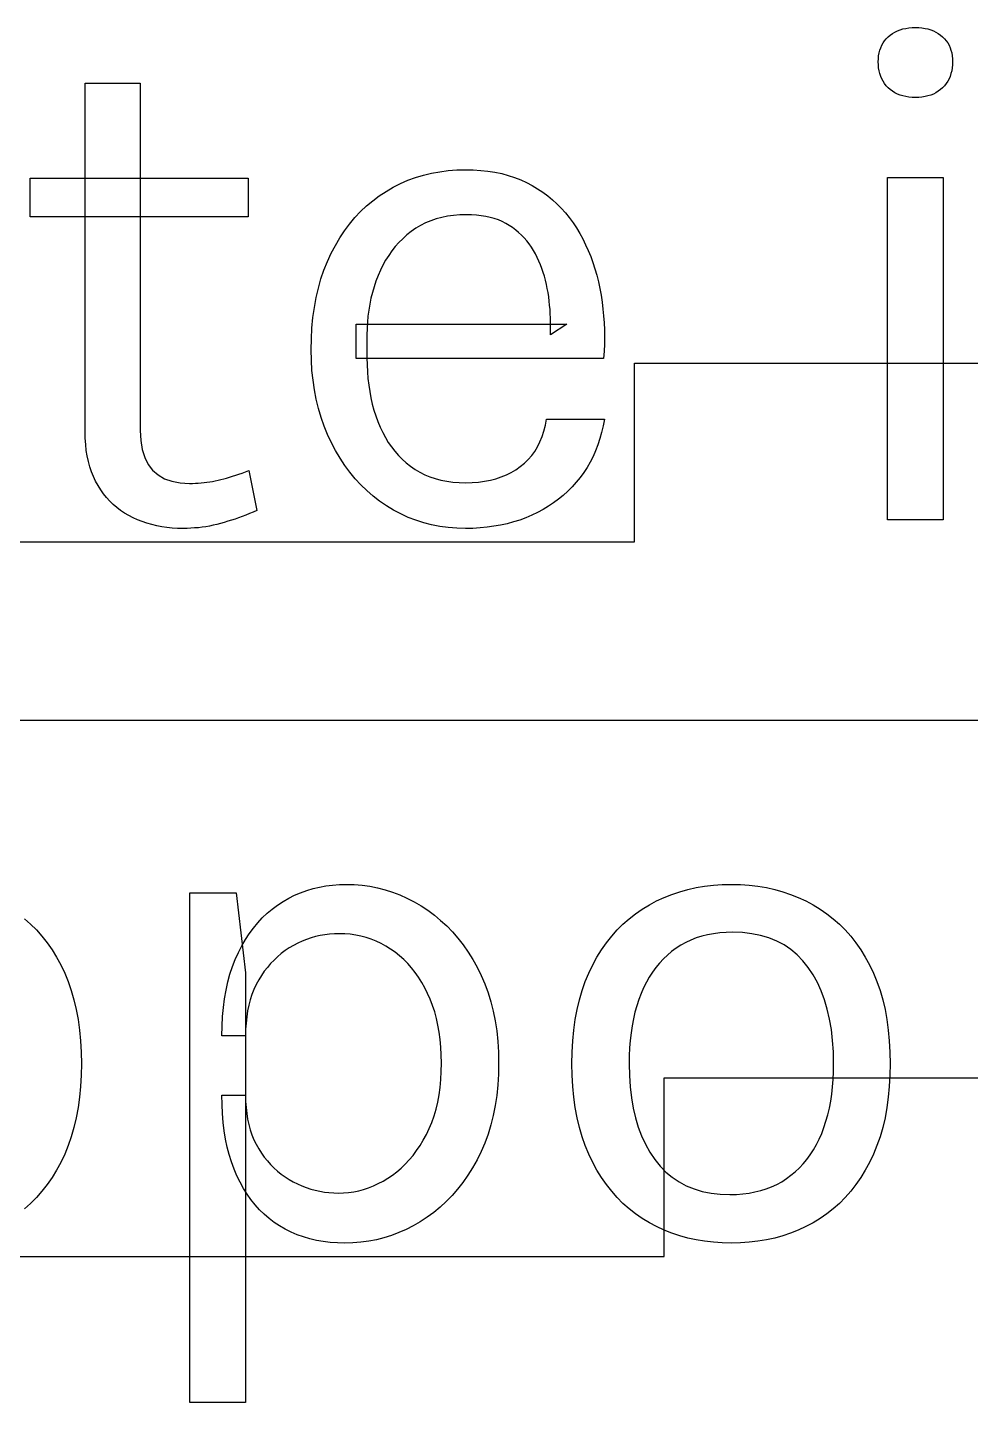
# Model space of a CAD drawing. Header units: millimetres. Extents: x 0 to 253, y 0 to 243.
# Drawn here: x 30.82 to 46.64, y 98.55 to 121.63 of the extents above; entities that cross this region are included whole.
import ezdxf

# ---------------------------------------------------------------- set-up
doc = ezdxf.new("R2010")
doc.units = ezdxf.units.MM
doc.layers.get('0').update_dxf_attribs({"linetype": 'CONTINUOUS'})

msp = doc.modelspace()

# ---------------------------------------------------------------- linework, layer by layer
for p, q in [((45.2, 121.411), (45.228, 121.446)), ((45.228, 121.446), (45.26, 121.478)), ((45.26, 121.478), (45.295, 121.508)), ((45.295, 121.508), (45.332, 121.534)), ((45.332, 121.534), (45.372, 121.558)), ((45.372, 121.558), (45.414, 121.578)), ((45.414, 121.578), (45.458, 121.595)), ((45.458, 121.595), (45.505, 121.609)), ((45.505, 121.609), (45.554, 121.62)), ((45.554, 121.62), (45.606, 121.628)), ((45.606, 121.628), (45.66, 121.632)), ((45.66, 121.632), (45.716, 121.634)), ((45.716, 121.634), (45.716, 121.634)), ((45.716, 121.634), (45.772, 121.632)), ((45.772, 121.632), (45.826, 121.628)), ((45.826, 121.628), (45.878, 121.62)), ((45.878, 121.62), (45.927, 121.609)), ((45.927, 121.609), (45.974, 121.595)), ((45.974, 121.595), (46.018, 121.578)), ((46.018, 121.578), (46.06, 121.558)), ((46.06, 121.558), (46.1, 121.534)), ((46.1, 121.534), (46.137, 121.508)), ((46.137, 121.508), (46.172, 121.478)), ((46.172, 121.478), (46.204, 121.446)), ((46.204, 121.446), (46.232, 121.411)), ((45.107, 121.207), (45.119, 121.252)), ((45.119, 121.252), (45.134, 121.295)), ((45.134, 121.295), (45.152, 121.336)), ((45.152, 121.336), (45.174, 121.375)), ((45.174, 121.375), (45.2, 121.411)), ((46.232, 121.411), (46.258, 121.375)), ((46.258, 121.375), (46.28, 121.336)), ((46.28, 121.336), (46.298, 121.295)), ((46.298, 121.295), (46.313, 121.252)), ((46.313, 121.252), (46.325, 121.207)), ((45.092, 121.058), (45.094, 121.11)), ((45.094, 121.005), (45.092, 121.058)), ((45.092, 121.058), (45.092, 121.058)), ((45.094, 121.11), (45.099, 121.159)), ((45.099, 120.954), (45.094, 121.005)), ((45.099, 121.159), (45.107, 121.207)), ((46.325, 121.207), (46.333, 121.159)), ((46.333, 121.159), (46.338, 121.11)), ((46.338, 121.005), (46.333, 120.954)), ((46.338, 121.11), (46.34, 121.058)), ((46.34, 121.058), (46.338, 121.005)), ((46.34, 121.058), (46.34, 121.058)), ((45.107, 120.905), (45.099, 120.954)), ((45.119, 120.859), (45.107, 120.905)), ((45.134, 120.814), (45.119, 120.859)), ((45.152, 120.772), (45.134, 120.814)), ((45.174, 120.731), (45.152, 120.772)), ((46.28, 120.772), (46.258, 120.731)), ((46.298, 120.814), (46.28, 120.772)), ((46.313, 120.859), (46.298, 120.814)), ((46.325, 120.905), (46.313, 120.859)), ((46.333, 120.954), (46.325, 120.905)), ((31.784, 114.842), (31.784, 120.698)), ((31.784, 120.698), (32.708, 120.698)), ((32.708, 120.698), (32.708, 114.866)), ((45.2, 120.693), (45.174, 120.731)), ((45.228, 120.657), (45.2, 120.693)), ((45.26, 120.623), (45.228, 120.657)), ((45.295, 120.592), (45.26, 120.623)), ((45.332, 120.564), (45.295, 120.592)), ((45.372, 120.539), (45.332, 120.564)), ((45.414, 120.517), (45.372, 120.539)), ((46.06, 120.539), (46.018, 120.517)), ((46.1, 120.564), (46.06, 120.539)), ((46.137, 120.592), (46.1, 120.564)), ((46.172, 120.623), (46.137, 120.592)), ((46.204, 120.657), (46.172, 120.623)), ((46.232, 120.693), (46.204, 120.657)), ((46.258, 120.731), (46.232, 120.693)), ((45.458, 120.499), (45.414, 120.517)), ((45.505, 120.484), (45.458, 120.499)), ((45.554, 120.473), (45.505, 120.484)), ((45.606, 120.465), (45.554, 120.473)), ((45.66, 120.46), (45.606, 120.465)), ((45.716, 120.458), (45.66, 120.46)), ((45.772, 120.46), (45.716, 120.458)), ((45.716, 120.458), (45.716, 120.458)), ((45.716, 120.458), (45.716, 120.458)), ((45.826, 120.465), (45.772, 120.46)), ((45.878, 120.473), (45.826, 120.465)), ((45.927, 120.484), (45.878, 120.473)), ((45.974, 120.499), (45.927, 120.484)), ((46.018, 120.517), (45.974, 120.499)), ((37.327, 119.115), (37.459, 119.155)), ((37.459, 119.155), (37.594, 119.188)), ((37.594, 119.188), (37.733, 119.213)), ((37.733, 119.213), (37.875, 119.231)), ((37.875, 119.231), (38.02, 119.242)), ((38.02, 119.242), (38.168, 119.246)), ((38.168, 119.246), (38.168, 119.246)), ((38.168, 119.246), (38.297, 119.243)), ((38.297, 119.243), (38.422, 119.235)), ((38.422, 119.235), (38.543, 119.222)), ((38.543, 119.222), (38.66, 119.204)), ((38.66, 119.204), (38.774, 119.18)), ((38.774, 119.18), (38.884, 119.151)), ((38.884, 119.151), (38.99, 119.117)), ((30.86, 118.454), (30.86, 119.102)), ((30.86, 119.102), (34.52, 119.102)), ((34.52, 119.102), (34.52, 118.454)), ((36.833, 118.883), (36.952, 118.952)), ((36.952, 118.952), (37.074, 119.014)), ((37.074, 119.014), (37.199, 119.068)), ((37.199, 119.068), (37.327, 119.115)), ((38.99, 119.117), (39.092, 119.077)), ((39.092, 119.077), (39.19, 119.032)), ((39.19, 119.032), (39.284, 118.982)), ((39.284, 118.982), (39.375, 118.927)), ((39.375, 118.927), (39.462, 118.869)), ((45.248, 113.366), (45.248, 119.114)), ((45.248, 119.114), (46.184, 119.114)), ((46.184, 119.114), (46.184, 113.366)), ((36.504, 118.637), (36.609, 118.725)), ((36.609, 118.725), (36.718, 118.807)), ((36.718, 118.807), (36.833, 118.883)), ((39.462, 118.869), (39.545, 118.807)), ((39.545, 118.807), (39.625, 118.741)), ((39.625, 118.741), (39.701, 118.671)), ((34.52, 118.454), (30.86, 118.454)), ((34.52, 118.454), (34.52, 118.454)), ((36.31, 118.441), (36.405, 118.542)), ((36.405, 118.542), (36.504, 118.637)), ((37.767, 118.445), (37.673, 118.419)), ((37.865, 118.465), (37.767, 118.445)), ((37.966, 118.479), (37.865, 118.465)), ((38.071, 118.487), (37.966, 118.479)), ((38.18, 118.49), (38.071, 118.487)), ((38.266, 118.488), (38.18, 118.49)), ((38.18, 118.49), (38.18, 118.49)), ((38.349, 118.483), (38.266, 118.488)), ((38.429, 118.474), (38.349, 118.483)), ((38.505, 118.461), (38.429, 118.474)), ((38.579, 118.445), (38.505, 118.461)), ((38.649, 118.425), (38.579, 118.445)), ((39.701, 118.671), (39.774, 118.598)), ((39.774, 118.598), (39.843, 118.521)), ((39.843, 118.521), (39.908, 118.441)), ((36.056, 118.101), (36.136, 118.22)), ((36.136, 118.22), (36.221, 118.334)), ((36.221, 118.334), (36.31, 118.441)), ((37.332, 118.262), (37.256, 118.208)), ((37.412, 118.31), (37.332, 118.262)), ((37.495, 118.352), (37.412, 118.31)), ((37.582, 118.388), (37.495, 118.352)), ((37.673, 118.419), (37.582, 118.388)), ((38.717, 118.402), (38.649, 118.425)), ((38.781, 118.375), (38.717, 118.402)), ((38.842, 118.344), (38.781, 118.375)), ((38.9, 118.31), (38.842, 118.344)), ((38.955, 118.273), (38.9, 118.31)), ((39.008, 118.233), (38.955, 118.273)), ((39.058, 118.191), (39.008, 118.233)), ((39.908, 118.441), (39.97, 118.356)), ((39.97, 118.356), (40.028, 118.268)), ((40.028, 118.268), (40.083, 118.177)), ((35.982, 117.974), (36.056, 118.101)), ((37.05, 118.023), (36.988, 117.954)), ((37.115, 118.088), (37.05, 118.023)), ((37.183, 118.15), (37.115, 118.088)), ((37.256, 118.208), (37.183, 118.15)), ((39.105, 118.147), (39.058, 118.191)), ((39.151, 118.101), (39.105, 118.147)), ((39.193, 118.052), (39.151, 118.101)), ((39.233, 118.001), (39.193, 118.052)), ((39.271, 117.947), (39.233, 118.001)), ((40.083, 118.177), (40.134, 118.083)), ((40.134, 118.083), (40.182, 117.987)), ((40.182, 117.987), (40.226, 117.889)), ((35.848, 117.704), (35.912, 117.842)), ((35.912, 117.842), (35.982, 117.974)), ((36.877, 117.806), (36.826, 117.726)), ((36.931, 117.882), (36.877, 117.806)), ((36.988, 117.954), (36.931, 117.882)), ((39.306, 117.891), (39.271, 117.947)), ((39.338, 117.833), (39.306, 117.891)), ((39.368, 117.773), (39.338, 117.833)), ((39.396, 117.712), (39.368, 117.773)), ((40.226, 117.889), (40.267, 117.789)), ((40.267, 117.789), (40.305, 117.686)), ((35.741, 117.411), (35.791, 117.56)), ((35.791, 117.56), (35.848, 117.704)), ((36.737, 117.557), (36.698, 117.467)), ((36.78, 117.644), (36.737, 117.557)), ((36.826, 117.726), (36.78, 117.644)), ((39.423, 117.65), (39.396, 117.712)), ((39.447, 117.586), (39.423, 117.65)), ((39.469, 117.522), (39.447, 117.586)), ((39.49, 117.456), (39.469, 117.522)), ((40.305, 117.686), (40.339, 117.581)), ((40.339, 117.581), (40.37, 117.473)), ((35.697, 117.257), (35.741, 117.411)), ((36.663, 117.374), (36.631, 117.28)), ((36.698, 117.467), (36.663, 117.374)), ((39.508, 117.389), (39.49, 117.456)), ((39.524, 117.321), (39.508, 117.389)), ((39.539, 117.252), (39.524, 117.321)), ((40.37, 117.473), (40.397, 117.363)), ((40.397, 117.363), (40.421, 117.251)), ((35.63, 116.933), (35.66, 117.098)), ((35.66, 117.098), (35.697, 117.257)), ((36.579, 117.088), (36.559, 116.989)), ((36.603, 117.185), (36.579, 117.088)), ((36.631, 117.28), (36.603, 117.185)), ((39.551, 117.182), (39.539, 117.252)), ((39.562, 117.111), (39.551, 117.182)), ((39.571, 117.04), (39.562, 117.111)), ((40.421, 117.251), (40.442, 117.137)), ((40.442, 117.137), (40.459, 117.023)), ((35.606, 116.763), (35.63, 116.933)), ((36.542, 116.889), (36.529, 116.788)), ((36.559, 116.989), (36.542, 116.889)), ((39.578, 116.97), (39.571, 117.04)), ((39.585, 116.899), (39.578, 116.97)), ((39.589, 116.828), (39.585, 116.899)), ((39.592, 116.757), (39.589, 116.828)), ((40.459, 117.023), (40.473, 116.907)), ((40.473, 116.907), (40.484, 116.791)), ((35.589, 116.588), (35.606, 116.763)), ((36.332, 116.078), (36.332, 116.654)), ((36.332, 116.654), (39.866, 116.654)), ((36.519, 116.685), (36.514, 116.58)), ((36.529, 116.788), (36.519, 116.685)), ((39.866, 116.654), (39.59, 116.474)), ((39.594, 116.686), (39.592, 116.757)), ((39.593, 116.545), (39.594, 116.616)), ((39.594, 116.616), (39.594, 116.686)), ((40.484, 116.791), (40.492, 116.674)), ((40.492, 116.674), (40.497, 116.557)), ((35.576, 116.222), (35.579, 116.408)), ((35.579, 116.408), (35.589, 116.588)), ((36.514, 116.58), (36.512, 116.474)), ((36.512, 116.474), (36.512, 116.474)), ((36.512, 116.474), (36.512, 116.09)), ((39.59, 116.474), (39.593, 116.545)), ((40.497, 116.557), (40.498, 116.438)), ((40.498, 116.438), (40.497, 116.319)), ((35.579, 116.048), (35.576, 116.222)), ((35.576, 116.222), (35.576, 116.222)), ((40.492, 116.199), (40.484, 116.078)), ((40.497, 116.319), (40.492, 116.199)), ((35.59, 115.877), (35.579, 116.048)), ((40.484, 116.078), (36.332, 116.078)), ((36.512, 116.09), (36.514, 115.971)), ((36.514, 115.971), (36.519, 115.855)), ((40.484, 116.078), (40.484, 116.078)), ((41, 113), (41, 116)), ((41, 116), (53, 116)), ((35.607, 115.711), (35.59, 115.877)), ((35.63, 115.549), (35.607, 115.711)), ((36.519, 115.855), (36.528, 115.741)), ((36.528, 115.741), (36.541, 115.63)), ((35.661, 115.391), (35.63, 115.549)), ((36.541, 115.63), (36.558, 115.522)), ((36.558, 115.522), (36.578, 115.415)), ((35.698, 115.237), (35.661, 115.391)), ((35.742, 115.087), (35.698, 115.237)), ((36.578, 115.415), (36.602, 115.312)), ((36.602, 115.312), (36.629, 115.211)), ((36.629, 115.211), (36.66, 115.112)), ((35.793, 114.941), (35.742, 115.087)), ((36.66, 115.112), (36.695, 115.016)), ((36.695, 115.016), (36.733, 114.923)), ((39.506, 114.955), (39.524, 115.058)), ((39.524, 115.058), (39.524, 115.058)), ((39.524, 115.058), (40.496, 115.058)), ((40.496, 115.058), (40.476, 114.946)), ((31.786, 114.736), (31.784, 114.842)), ((31.784, 114.842), (31.784, 114.842)), ((32.708, 114.866), (32.716, 114.697)), ((35.851, 114.8), (35.793, 114.941)), ((35.915, 114.662), (35.851, 114.8)), ((36.733, 114.923), (36.776, 114.834)), ((36.776, 114.834), (36.821, 114.749)), ((36.821, 114.749), (36.871, 114.668)), ((39.416, 114.677), (39.452, 114.764)), ((39.452, 114.764), (39.482, 114.857)), ((39.482, 114.857), (39.506, 114.955)), ((40.451, 114.836), (40.421, 114.73)), ((40.476, 114.946), (40.451, 114.836)), ((31.793, 114.633), (31.786, 114.736)), ((31.803, 114.534), (31.793, 114.633)), ((31.819, 114.439), (31.803, 114.534)), ((32.716, 114.697), (32.741, 114.546)), ((32.741, 114.546), (32.783, 114.413)), ((35.985, 114.529), (35.915, 114.662)), ((36.06, 114.403), (35.985, 114.529)), ((36.871, 114.668), (36.924, 114.591)), ((36.924, 114.591), (36.98, 114.518)), ((36.98, 114.518), (37.041, 114.449)), ((39.277, 114.445), (39.329, 114.517)), ((39.329, 114.517), (39.376, 114.594)), ((39.376, 114.594), (39.416, 114.677)), ((40.349, 114.528), (40.306, 114.431)), ((40.388, 114.627), (40.349, 114.528)), ((40.421, 114.73), (40.388, 114.627)), ((31.838, 114.347), (31.819, 114.439)), ((31.862, 114.259), (31.838, 114.347)), ((32.783, 114.413), (32.84, 114.298)), ((32.84, 114.298), (32.915, 114.2)), ((36.141, 114.282), (36.06, 114.403)), ((37.041, 114.449), (37.105, 114.384)), ((37.105, 114.384), (37.173, 114.323)), ((37.173, 114.323), (37.244, 114.266)), ((39.086, 114.26), (39.155, 114.317)), ((39.155, 114.317), (39.219, 114.378)), ((39.219, 114.378), (39.277, 114.445)), ((40.258, 114.338), (40.206, 114.248)), ((40.306, 114.431), (40.258, 114.338)), ((31.89, 114.174), (31.862, 114.259)), ((31.922, 114.093), (31.89, 114.174)), ((31.959, 114.016), (31.922, 114.093)), ((32.915, 114.2), (33.006, 114.12)), ((33.006, 114.12), (33.114, 114.058)), ((33.114, 114.058), (33.238, 114.014)), ((34.06, 114.043), (34.108, 114.056)), ((34.108, 114.056), (34.157, 114.069)), ((34.157, 114.069), (34.207, 114.084)), ((34.207, 114.084), (34.258, 114.1)), ((34.258, 114.1), (34.311, 114.116)), ((34.311, 114.116), (34.364, 114.134)), ((34.364, 114.134), (34.419, 114.153)), ((34.419, 114.153), (34.475, 114.173)), ((34.475, 114.173), (34.532, 114.194)), ((34.532, 114.194), (34.532, 114.194)), ((34.532, 114.194), (34.664, 113.522)), ((36.226, 114.167), (36.141, 114.282)), ((36.316, 114.058), (36.226, 114.167)), ((36.41, 113.955), (36.316, 114.058)), ((37.244, 114.266), (37.319, 114.214)), ((37.319, 114.214), (37.398, 114.167)), ((37.398, 114.167), (37.481, 114.125)), ((37.481, 114.125), (37.568, 114.089)), ((37.568, 114.089), (37.658, 114.059)), ((37.658, 114.059), (37.752, 114.034)), ((38.583, 114.033), (38.677, 114.058)), ((38.677, 114.058), (38.766, 114.087)), ((38.766, 114.087), (38.852, 114.122)), ((38.852, 114.122), (38.934, 114.163)), ((38.934, 114.163), (39.012, 114.209)), ((39.012, 114.209), (39.086, 114.26)), ((40.088, 114.077), (40.023, 113.997)), ((40.149, 114.161), (40.088, 114.077)), ((40.206, 114.248), (40.149, 114.161)), ((32, 113.942), (31.959, 114.016)), ((32.045, 113.872), (32, 113.942)), ((32.093, 113.805), (32.045, 113.872)), ((33.238, 114.014), (33.379, 113.987)), ((33.379, 113.987), (33.536, 113.978)), ((33.536, 113.978), (33.585, 113.979)), ((33.536, 113.978), (33.536, 113.978)), ((33.585, 113.979), (33.634, 113.98)), ((33.634, 113.98), (33.682, 113.983)), ((33.682, 113.983), (33.73, 113.987)), ((33.73, 113.987), (33.778, 113.992)), ((33.778, 113.992), (33.826, 113.997)), ((33.826, 113.997), (33.873, 114.004)), ((33.873, 114.004), (33.92, 114.013)), ((33.92, 114.013), (33.967, 114.022)), ((33.967, 114.022), (34.013, 114.032)), ((34.013, 114.032), (34.06, 114.043)), ((36.51, 113.858), (36.41, 113.955)), ((36.615, 113.767), (36.51, 113.858)), ((37.752, 114.034), (37.85, 114.015)), ((37.85, 114.015), (37.952, 114.001)), ((37.952, 114.001), (38.058, 113.993)), ((38.058, 113.993), (38.168, 113.99)), ((38.168, 113.99), (38.278, 113.993)), ((38.168, 113.99), (38.168, 113.99)), ((38.278, 113.993), (38.383, 114.001)), ((38.383, 114.001), (38.485, 114.014)), ((38.485, 114.014), (38.583, 114.033)), ((39.882, 113.847), (39.806, 113.778)), ((39.954, 113.92), (39.882, 113.847)), ((40.023, 113.997), (39.954, 113.92)), ((32.144, 113.742), (32.093, 113.805)), ((32.198, 113.683), (32.144, 113.742)), ((32.255, 113.627), (32.198, 113.683)), ((32.315, 113.575), (32.255, 113.627)), ((36.724, 113.682), (36.615, 113.767)), ((36.839, 113.603), (36.724, 113.682)), ((36.958, 113.531), (36.839, 113.603)), ((39.558, 113.594), (39.468, 113.54)), ((39.644, 113.652), (39.558, 113.594)), ((39.727, 113.713), (39.644, 113.652)), ((39.806, 113.778), (39.727, 113.713)), ((32.379, 113.526), (32.315, 113.575)), ((32.445, 113.481), (32.379, 113.526)), ((32.515, 113.44), (32.445, 113.481)), ((32.588, 113.402), (32.515, 113.44)), ((32.663, 113.368), (32.588, 113.402)), ((32.741, 113.337), (32.663, 113.368)), ((34.298, 113.381), (34.237, 113.361)), ((34.359, 113.402), (34.298, 113.381)), ((34.42, 113.424), (34.359, 113.402)), ((34.481, 113.447), (34.42, 113.424)), ((34.542, 113.471), (34.481, 113.447)), ((34.603, 113.496), (34.542, 113.471)), ((34.664, 113.522), (34.603, 113.496)), ((37.079, 113.466), (36.958, 113.531)), ((37.204, 113.409), (37.079, 113.466)), ((37.332, 113.359), (37.204, 113.409)), ((39.076, 113.364), (38.971, 113.331)), ((39.178, 113.402), (39.076, 113.364)), ((39.278, 113.444), (39.178, 113.402)), ((39.375, 113.49), (39.278, 113.444)), ((39.468, 113.54), (39.375, 113.49)), ((46.184, 113.366), (45.248, 113.366)), ((46.184, 113.366), (46.184, 113.366)), ((32.82, 113.31), (32.741, 113.337)), ((32.901, 113.287), (32.82, 113.31)), ((32.984, 113.267), (32.901, 113.287)), ((33.069, 113.251), (32.984, 113.267)), ((33.156, 113.238), (33.069, 113.251)), ((33.245, 113.229), (33.156, 113.238)), ((33.335, 113.224), (33.245, 113.229)), ((33.428, 113.222), (33.335, 113.224)), ((33.493, 113.223), (33.428, 113.222)), ((33.428, 113.222), (33.428, 113.222)), ((33.428, 113.222), (33.428, 113.222)), ((33.557, 113.225), (33.493, 113.223)), ((33.621, 113.23), (33.557, 113.225)), ((33.684, 113.235), (33.621, 113.23)), ((33.747, 113.243), (33.684, 113.235)), ((33.809, 113.252), (33.747, 113.243)), ((33.871, 113.263), (33.809, 113.252)), ((33.933, 113.276), (33.871, 113.263)), ((33.994, 113.29), (33.933, 113.276)), ((34.055, 113.306), (33.994, 113.29)), ((34.116, 113.323), (34.055, 113.306)), ((34.176, 113.342), (34.116, 113.323)), ((34.237, 113.361), (34.176, 113.342)), ((37.464, 113.317), (37.332, 113.359)), ((37.598, 113.283), (37.464, 113.317)), ((37.736, 113.256), (37.598, 113.283)), ((37.877, 113.237), (37.736, 113.256)), ((38.021, 113.226), (37.877, 113.237)), ((38.168, 113.222), (38.021, 113.226)), ((38.29, 113.224), (38.168, 113.222)), ((38.168, 113.222), (38.168, 113.222)), ((38.168, 113.222), (38.168, 113.222)), ((38.41, 113.231), (38.29, 113.224)), ((38.527, 113.242), (38.41, 113.231)), ((38.642, 113.258), (38.527, 113.242)), ((38.755, 113.278), (38.642, 113.258)), ((38.864, 113.302), (38.755, 113.278)), ((38.971, 113.331), (38.864, 113.302)), ((29, 113), (41, 113)), ((113, 110), (6, 110)), ((35.399, 107.105), (35.501, 107.142)), ((35.501, 107.142), (35.607, 107.174)), ((35.607, 107.174), (35.714, 107.2)), ((35.714, 107.2), (35.823, 107.22)), ((35.823, 107.22), (35.935, 107.234)), ((35.935, 107.234), (36.05, 107.243)), ((36.05, 107.243), (36.166, 107.246)), ((36.166, 107.246), (36.166, 107.246)), ((36.166, 107.246), (36.299, 107.242)), ((36.299, 107.242), (36.431, 107.232)), ((36.431, 107.232), (36.561, 107.214)), ((36.561, 107.214), (36.689, 107.188)), ((36.689, 107.188), (36.816, 107.156)), ((36.816, 107.156), (36.94, 107.116)), ((41.761, 107.123), (41.897, 107.16)), ((41.897, 107.16), (42.036, 107.191)), ((42.036, 107.191), (42.179, 107.215)), ((42.179, 107.215), (42.325, 107.232)), ((42.325, 107.232), (42.475, 107.243)), ((42.475, 107.243), (42.628, 107.246)), ((42.628, 107.246), (42.628, 107.246)), ((42.628, 107.246), (42.78, 107.243)), ((42.78, 107.243), (42.929, 107.232)), ((42.929, 107.232), (43.074, 107.215)), ((43.074, 107.215), (43.216, 107.191)), ((43.216, 107.191), (43.355, 107.16)), ((43.355, 107.16), (43.49, 107.123)), ((33.538, 98.546), (33.538, 107.102)), ((33.538, 107.102), (34.318, 107.102)), ((34.318, 107.102), (34.474, 105.758)), ((34.922, 106.832), (35.011, 106.898)), ((35.011, 106.898), (35.104, 106.958)), ((35.104, 106.958), (35.2, 107.013)), ((35.2, 107.013), (35.298, 107.062)), ((35.298, 107.062), (35.399, 107.105)), ((36.94, 107.116), (37.063, 107.07)), ((37.063, 107.07), (37.184, 107.016)), ((37.184, 107.016), (37.303, 106.954)), ((37.303, 106.954), (37.42, 106.886)), ((41.133, 106.832), (41.251, 106.904)), ((41.251, 106.904), (41.373, 106.969)), ((41.373, 106.969), (41.499, 107.027)), ((41.499, 107.027), (41.628, 107.078)), ((41.628, 107.078), (41.761, 107.123)), ((43.49, 107.123), (43.622, 107.078)), ((43.622, 107.078), (43.751, 107.027)), ((43.751, 107.027), (43.877, 106.969)), ((43.877, 106.969), (43.999, 106.904)), ((43.999, 106.904), (44.117, 106.832)), ((30.766, 106.669), (30.868, 106.578)), ((34.68, 106.6), (34.756, 106.683)), ((34.756, 106.683), (34.837, 106.76)), ((34.837, 106.76), (34.922, 106.832)), ((37.42, 106.886), (37.534, 106.811)), ((37.534, 106.811), (37.644, 106.73)), ((37.644, 106.73), (37.749, 106.642)), ((40.809, 106.578), (40.912, 106.669)), ((40.912, 106.669), (41.02, 106.754)), ((41.02, 106.754), (41.133, 106.832)), ((44.117, 106.832), (44.23, 106.754)), ((44.23, 106.754), (44.338, 106.669)), ((44.338, 106.669), (44.44, 106.578)), ((30.868, 106.578), (30.966, 106.48)), ((30.966, 106.48), (31.058, 106.376)), ((34.537, 106.418), (34.606, 106.512)), ((34.606, 106.512), (34.68, 106.6)), ((37.749, 106.642), (37.85, 106.548)), ((37.85, 106.548), (37.947, 106.448)), ((37.947, 106.448), (38.038, 106.342)), ((40.619, 106.376), (40.712, 106.48)), ((40.712, 106.48), (40.809, 106.578)), ((42.541, 106.439), (42.433, 106.431)), ((42.652, 106.442), (42.541, 106.439)), ((42.816, 106.436), (42.652, 106.442)), ((42.652, 106.442), (42.652, 106.442)), ((42.971, 106.418), (42.816, 106.436)), ((44.44, 106.578), (44.538, 106.48)), ((44.538, 106.48), (44.63, 106.376)), ((31.058, 106.376), (31.145, 106.265)), ((31.145, 106.265), (31.227, 106.148)), ((34.354, 106.103), (34.411, 106.214)), ((34.411, 106.214), (34.472, 106.319)), ((34.472, 106.319), (34.537, 106.418)), ((35.278, 106.22), (35.207, 106.179)), ((35.35, 106.258), (35.278, 106.22)), ((35.424, 106.291), (35.35, 106.258)), ((35.498, 106.321), (35.424, 106.291)), ((35.574, 106.347), (35.498, 106.321)), ((35.65, 106.368), (35.574, 106.347)), ((35.727, 106.386), (35.65, 106.368)), ((35.806, 106.4), (35.727, 106.386)), ((35.885, 106.41), (35.806, 106.4)), ((35.965, 106.416), (35.885, 106.41)), ((36.046, 106.418), (35.965, 106.416)), ((36.14, 106.415), (36.046, 106.418)), ((36.046, 106.418), (36.046, 106.418)), ((36.232, 106.408), (36.14, 106.415)), ((36.323, 106.395), (36.232, 106.408)), ((36.412, 106.377), (36.323, 106.395)), ((36.499, 106.353), (36.412, 106.377)), ((36.585, 106.325), (36.499, 106.353)), ((36.668, 106.292), (36.585, 106.325)), ((36.751, 106.253), (36.668, 106.292)), ((36.831, 106.209), (36.751, 106.253)), ((36.91, 106.16), (36.831, 106.209)), ((38.038, 106.342), (38.126, 106.229)), ((38.126, 106.229), (38.209, 106.11)), ((40.449, 106.148), (40.532, 106.265)), ((40.532, 106.265), (40.619, 106.376)), ((41.78, 106.226), (41.701, 106.175)), ((41.863, 106.271), (41.78, 106.226)), ((41.949, 106.311), (41.863, 106.271)), ((42.039, 106.346), (41.949, 106.311)), ((42.132, 106.375), (42.039, 106.346)), ((42.229, 106.399), (42.132, 106.375)), ((42.33, 106.418), (42.229, 106.399)), ((42.433, 106.431), (42.33, 106.418)), ((43.119, 106.389), (42.971, 106.418)), ((43.258, 106.347), (43.119, 106.389)), ((43.389, 106.294), (43.258, 106.347)), ((43.511, 106.229), (43.389, 106.294)), ((43.625, 106.152), (43.511, 106.229)), ((44.63, 106.376), (44.717, 106.265)), ((44.717, 106.265), (44.799, 106.148)), ((31.227, 106.148), (31.303, 106.024)), ((31.303, 106.024), (31.375, 105.893)), ((34.255, 105.866), (34.302, 105.987)), ((34.302, 105.987), (34.354, 106.103)), ((34.953, 105.976), (34.896, 105.917)), ((35.012, 106.032), (34.953, 105.976)), ((35.074, 106.085), (35.012, 106.032)), ((35.14, 106.133), (35.074, 106.085)), ((35.207, 106.179), (35.14, 106.133)), ((36.986, 106.106), (36.91, 106.16)), ((37.06, 106.048), (36.986, 106.106)), ((37.13, 105.985), (37.06, 106.048)), ((37.197, 105.917), (37.13, 105.985)), ((38.209, 106.11), (38.288, 105.985)), ((38.288, 105.985), (38.362, 105.854)), ((40.3, 105.893), (40.372, 106.024)), ((40.372, 106.024), (40.449, 106.148)), ((41.486, 105.994), (41.421, 105.925)), ((41.554, 106.059), (41.486, 105.994)), ((41.625, 106.119), (41.554, 106.059)), ((41.701, 106.175), (41.625, 106.119)), ((43.731, 106.064), (43.625, 106.152)), ((43.829, 105.963), (43.731, 106.064)), ((44.799, 106.148), (44.875, 106.024)), ((44.875, 106.024), (44.947, 105.893)), ((31.375, 105.893), (31.441, 105.756)), ((31.441, 105.756), (31.499, 105.613)), ((34.213, 105.739), (34.255, 105.866)), ((34.474, 105.758), (34.474, 98.546)), ((34.79, 105.786), (34.742, 105.715)), ((34.842, 105.853), (34.79, 105.786)), ((34.896, 105.917), (34.842, 105.853)), ((37.26, 105.845), (37.197, 105.917)), ((37.321, 105.768), (37.26, 105.845)), ((37.378, 105.687), (37.321, 105.768)), ((38.362, 105.854), (38.43, 105.717)), ((40.175, 105.613), (40.234, 105.756)), ((40.234, 105.756), (40.3, 105.893)), ((41.304, 105.773), (41.25, 105.689)), ((41.361, 105.851), (41.304, 105.773)), ((41.421, 105.925), (41.361, 105.851)), ((43.918, 105.851), (43.829, 105.963)), ((43.999, 105.728), (43.918, 105.851)), ((44.947, 105.893), (45.013, 105.756)), ((45.013, 105.756), (45.071, 105.613)), ((31.499, 105.613), (31.551, 105.463)), ((34.147, 105.469), (34.177, 105.607)), ((34.177, 105.607), (34.213, 105.739)), ((34.654, 105.563), (34.616, 105.482)), ((34.696, 105.641), (34.654, 105.563)), ((34.742, 105.715), (34.696, 105.641)), ((37.432, 105.601), (37.378, 105.687)), ((37.483, 105.511), (37.432, 105.601)), ((38.43, 105.717), (38.492, 105.575)), ((38.492, 105.575), (38.546, 105.427)), ((40.123, 105.463), (40.175, 105.613)), ((41.201, 105.602), (41.155, 105.51)), ((41.25, 105.689), (41.201, 105.602)), ((44.071, 105.597), (43.999, 105.728)), ((44.135, 105.457), (44.071, 105.597)), ((45.071, 105.613), (45.123, 105.463)), ((31.551, 105.463), (31.596, 105.306)), ((31.596, 105.306), (31.634, 105.144)), ((34.103, 105.178), (34.122, 105.326)), ((34.122, 105.326), (34.147, 105.469)), ((34.554, 105.308), (34.529, 105.216)), ((34.583, 105.396), (34.554, 105.308)), ((34.616, 105.482), (34.583, 105.396)), ((37.531, 105.416), (37.483, 105.511)), ((37.575, 105.317), (37.531, 105.416)), ((37.614, 105.214), (37.575, 105.317)), ((38.546, 105.427), (38.592, 105.274)), ((40.039, 105.144), (40.077, 105.306)), ((40.077, 105.306), (40.123, 105.463)), ((41.075, 105.312), (41.041, 105.207)), ((41.113, 105.413), (41.075, 105.312)), ((41.155, 105.51), (41.113, 105.413)), ((44.191, 105.309), (44.135, 105.457)), ((44.238, 105.151), (44.191, 105.309)), ((45.123, 105.463), (45.168, 105.306)), ((45.168, 105.306), (45.206, 105.144)), ((31.634, 105.144), (31.665, 104.975)), ((34.089, 105.025), (34.103, 105.178)), ((34.51, 105.12), (34.494, 105.021)), ((34.529, 105.216), (34.51, 105.12)), ((37.649, 105.107), (37.614, 105.214)), ((37.679, 104.996), (37.649, 105.107)), ((38.592, 105.274), (38.632, 105.116)), ((38.632, 105.116), (38.664, 104.953)), ((40.008, 104.975), (40.039, 105.144)), ((41.01, 105.099), (40.984, 104.987)), ((41.041, 105.207), (41.01, 105.099)), ((44.276, 104.985), (44.238, 105.151)), ((45.206, 105.144), (45.237, 104.975)), ((31.665, 104.975), (31.689, 104.799)), ((34.078, 104.702), (34.081, 104.866)), ((34.081, 104.866), (34.089, 105.025)), ((34.483, 104.918), (34.476, 104.812)), ((34.494, 105.021), (34.483, 104.918)), ((37.704, 104.88), (37.679, 104.996)), ((37.725, 104.762), (37.704, 104.88)), ((38.664, 104.953), (38.69, 104.784)), ((39.983, 104.799), (40.008, 104.975)), ((40.962, 104.871), (40.944, 104.751)), ((40.984, 104.987), (40.962, 104.871)), ((44.306, 104.81), (44.276, 104.985)), ((45.237, 104.975), (45.261, 104.799)), ((31.689, 104.799), (31.706, 104.617)), ((31.706, 104.617), (31.717, 104.429)), ((34.474, 104.702), (34.078, 104.702)), ((34.476, 104.812), (34.474, 104.702)), ((34.474, 104.702), (34.474, 104.702)), ((37.741, 104.639), (37.725, 104.762)), ((37.753, 104.512), (37.741, 104.639)), ((38.69, 104.784), (38.708, 104.61)), ((38.708, 104.61), (38.718, 104.431)), ((39.955, 104.429), (39.966, 104.617)), ((39.966, 104.617), (39.983, 104.799)), ((40.93, 104.627), (40.92, 104.5)), ((40.944, 104.751), (40.93, 104.627)), ((44.327, 104.627), (44.306, 104.81)), ((44.34, 104.435), (44.327, 104.627)), ((45.261, 104.799), (45.278, 104.617)), ((45.278, 104.617), (45.289, 104.429)), ((31.717, 104.429), (31.72, 104.234)), ((37.76, 104.381), (37.753, 104.512)), ((37.762, 104.246), (37.76, 104.381)), ((38.718, 104.431), (38.722, 104.246)), ((39.952, 104.234), (39.955, 104.429)), ((40.914, 104.369), (40.912, 104.234)), ((40.92, 104.5), (40.914, 104.369)), ((44.344, 104.234), (44.34, 104.435)), ((45.289, 104.429), (45.292, 104.234)), ((31.72, 104.234), (31.717, 104.04)), ((31.72, 104.234), (31.72, 104.234)), ((37.759, 104.105), (37.762, 104.246)), ((37.762, 104.246), (37.762, 104.246)), ((38.722, 104.246), (38.718, 104.059)), ((38.722, 104.246), (38.722, 104.246)), ((39.955, 104.04), (39.952, 104.234)), ((39.952, 104.234), (39.952, 104.234)), ((40.912, 104.234), (40.912, 104.234)), ((40.912, 104.234), (40.916, 104.035)), ((44.342, 104.1), (44.344, 104.234)), ((44.344, 104.234), (44.344, 104.234)), ((45.292, 104.234), (45.289, 104.04)), ((45.292, 104.234), (45.292, 104.234)), ((31.717, 104.04), (31.706, 103.853)), ((37.739, 103.838), (37.752, 103.97)), ((37.752, 103.97), (37.759, 104.105)), ((38.718, 104.059), (38.707, 103.878)), ((39.966, 103.853), (39.955, 104.04)), ((40.916, 104.035), (40.929, 103.845)), ((41.5, 101), (41.5, 104)), ((41.5, 104), (53.5, 104)), ((44.326, 103.844), (44.336, 103.97)), ((44.336, 103.97), (44.342, 104.1)), ((45.289, 104.04), (45.278, 103.853)), ((31.689, 103.672), (31.665, 103.497)), ((31.706, 103.853), (31.689, 103.672)), ((34.081, 103.549), (34.078, 103.706)), ((34.078, 103.706), (34.078, 103.706)), ((34.078, 103.706), (34.474, 103.706)), ((34.474, 103.706), (34.476, 103.601)), ((37.699, 103.589), (37.722, 103.711)), ((37.722, 103.711), (37.739, 103.838)), ((38.689, 103.701), (38.664, 103.531)), ((38.707, 103.878), (38.689, 103.701)), ((39.983, 103.672), (39.966, 103.853)), ((40.008, 103.497), (39.983, 103.672)), ((40.929, 103.845), (40.951, 103.664)), ((44.294, 103.603), (44.312, 103.721)), ((44.312, 103.721), (44.326, 103.844)), ((45.261, 103.672), (45.237, 103.497)), ((45.278, 103.853), (45.261, 103.672)), ((31.665, 103.497), (31.634, 103.328)), ((34.088, 103.397), (34.081, 103.549)), ((34.476, 103.601), (34.483, 103.499)), ((34.483, 103.499), (34.494, 103.401)), ((37.639, 103.358), (37.671, 103.471)), ((37.671, 103.471), (37.699, 103.589)), ((38.664, 103.531), (38.631, 103.365)), ((40.039, 103.328), (40.008, 103.497)), ((40.951, 103.664), (40.981, 103.49)), ((40.981, 103.49), (41.019, 103.326)), ((44.246, 103.376), (44.272, 103.487)), ((44.272, 103.487), (44.294, 103.603)), ((45.237, 103.497), (45.206, 103.328)), ((31.634, 103.328), (31.596, 103.166)), ((34.101, 103.249), (34.088, 103.397)), ((34.118, 103.106), (34.101, 103.249)), ((34.494, 103.401), (34.51, 103.306)), ((34.51, 103.306), (34.53, 103.214)), ((34.53, 103.214), (34.554, 103.126)), ((37.558, 103.145), (37.601, 103.25)), ((37.601, 103.25), (37.639, 103.358)), ((38.591, 103.206), (38.544, 103.051)), ((38.631, 103.365), (38.591, 103.206)), ((40.077, 103.166), (40.039, 103.328)), ((41.019, 103.326), (41.066, 103.169)), ((44.181, 103.164), (44.215, 103.268)), ((44.215, 103.268), (44.246, 103.376)), ((45.206, 103.328), (45.168, 103.166)), ((31.551, 103.009), (31.499, 102.859)), ((31.596, 103.166), (31.551, 103.009)), ((34.141, 102.969), (34.118, 103.106)), ((34.554, 103.126), (34.583, 103.041)), ((34.583, 103.041), (34.616, 102.959)), ((37.458, 102.951), (37.51, 103.046)), ((37.51, 103.046), (37.558, 103.145)), ((38.544, 103.051), (38.49, 102.902)), ((40.123, 103.009), (40.077, 103.166)), ((40.175, 102.859), (40.123, 103.009)), ((41.066, 103.169), (41.122, 103.022)), ((41.122, 103.022), (41.187, 102.882)), ((44.101, 102.968), (44.143, 103.064)), ((44.143, 103.064), (44.181, 103.164)), ((45.123, 103.009), (45.071, 102.859)), ((45.168, 103.166), (45.123, 103.009)), ((31.499, 102.859), (31.441, 102.716)), ((34.169, 102.836), (34.141, 102.969)), ((34.201, 102.708), (34.169, 102.836)), ((34.616, 102.959), (34.654, 102.881)), ((34.654, 102.881), (34.696, 102.806)), ((34.696, 102.806), (34.742, 102.735)), ((37.285, 102.695), (37.346, 102.776)), ((37.346, 102.776), (37.403, 102.861)), ((37.403, 102.861), (37.458, 102.951)), ((38.428, 102.758), (38.359, 102.62)), ((38.49, 102.902), (38.428, 102.758)), ((40.234, 102.716), (40.175, 102.859)), ((41.187, 102.882), (41.259, 102.751)), ((41.259, 102.751), (41.341, 102.629)), ((43.952, 102.706), (44.005, 102.789)), ((44.005, 102.789), (44.055, 102.876)), ((44.055, 102.876), (44.101, 102.968)), ((45.071, 102.859), (45.013, 102.716)), ((31.375, 102.578), (31.303, 102.447)), ((31.441, 102.716), (31.375, 102.578)), ((34.239, 102.585), (34.201, 102.708)), ((34.282, 102.466), (34.239, 102.585)), ((34.742, 102.735), (34.79, 102.667)), ((34.79, 102.667), (34.841, 102.602)), ((34.841, 102.602), (34.895, 102.542)), ((34.895, 102.542), (34.952, 102.484)), ((37.087, 102.482), (37.156, 102.548)), ((37.156, 102.548), (37.222, 102.619)), ((37.222, 102.619), (37.285, 102.695)), ((38.359, 102.62), (38.284, 102.488)), ((40.3, 102.578), (40.234, 102.716)), ((40.372, 102.447), (40.3, 102.578)), ((41.341, 102.629), (41.431, 102.517)), ((41.431, 102.517), (41.529, 102.416)), ((43.769, 102.485), (43.834, 102.555)), ((43.834, 102.555), (43.895, 102.628)), ((43.895, 102.628), (43.952, 102.706)), ((44.947, 102.578), (44.875, 102.447)), ((45.013, 102.716), (44.947, 102.578)), ((31.227, 102.322), (31.145, 102.204)), ((31.303, 102.447), (31.227, 102.322)), ((34.33, 102.353), (34.282, 102.466)), ((34.383, 102.245), (34.33, 102.353)), ((34.952, 102.484), (35.011, 102.431)), ((35.011, 102.431), (35.073, 102.38)), ((35.073, 102.38), (35.138, 102.334)), ((35.138, 102.334), (35.205, 102.291)), ((35.205, 102.291), (35.275, 102.251)), ((36.782, 102.264), (36.862, 102.311)), ((36.862, 102.311), (36.94, 102.363)), ((36.94, 102.363), (37.015, 102.42)), ((37.015, 102.42), (37.087, 102.482)), ((38.205, 102.362), (38.121, 102.242)), ((38.284, 102.488), (38.205, 102.362)), ((40.449, 102.322), (40.372, 102.447)), ((40.532, 102.204), (40.449, 102.322)), ((41.529, 102.416), (41.635, 102.328)), ((41.635, 102.328), (41.749, 102.251)), ((43.472, 102.254), (43.552, 102.305)), ((43.552, 102.305), (43.628, 102.361)), ((43.628, 102.361), (43.7, 102.421)), ((43.7, 102.421), (43.769, 102.485)), ((44.799, 102.322), (44.717, 102.204)), ((44.875, 102.447), (44.799, 102.322)), ((31.058, 102.093), (30.966, 101.989)), ((31.145, 102.204), (31.058, 102.093)), ((34.439, 102.142), (34.383, 102.245)), ((34.5, 102.044), (34.439, 102.142)), ((35.275, 102.251), (35.347, 102.215)), ((35.347, 102.215), (35.42, 102.183)), ((35.42, 102.183), (35.493, 102.155)), ((35.493, 102.155), (35.568, 102.13)), ((35.568, 102.13), (35.643, 102.109)), ((35.643, 102.109), (35.72, 102.092)), ((35.72, 102.092), (35.797, 102.079)), ((35.797, 102.079), (35.875, 102.07)), ((35.875, 102.07), (35.954, 102.064)), ((35.954, 102.064), (36.034, 102.062)), ((36.034, 102.062), (36.12, 102.064)), ((36.034, 102.062), (36.034, 102.062)), ((36.12, 102.064), (36.205, 102.072)), ((36.205, 102.072), (36.29, 102.084)), ((36.29, 102.084), (36.374, 102.102)), ((36.374, 102.102), (36.457, 102.124)), ((36.457, 102.124), (36.539, 102.152)), ((36.539, 102.152), (36.621, 102.184)), ((36.621, 102.184), (36.702, 102.221)), ((36.702, 102.221), (36.782, 102.264)), ((38.033, 102.128), (37.94, 102.022)), ((38.121, 102.242), (38.033, 102.128)), ((40.619, 102.093), (40.532, 102.204)), ((40.712, 101.989), (40.619, 102.093)), ((41.749, 102.251), (41.871, 102.186)), ((41.871, 102.186), (42.002, 102.133)), ((42.002, 102.133), (42.14, 102.091)), ((42.14, 102.091), (42.287, 102.062)), ((42.287, 102.062), (42.441, 102.044)), ((42.714, 102.041), (42.82, 102.049)), ((42.82, 102.049), (42.924, 102.062)), ((42.924, 102.062), (43.024, 102.081)), ((43.024, 102.081), (43.12, 102.105)), ((43.12, 102.105), (43.213, 102.134)), ((43.213, 102.134), (43.303, 102.169)), ((43.303, 102.169), (43.389, 102.209)), ((43.389, 102.209), (43.472, 102.254)), ((44.63, 102.093), (44.538, 101.989)), ((44.717, 102.204), (44.63, 102.093)), ((30.868, 101.89), (30.766, 101.799)), ((30.966, 101.989), (30.868, 101.89)), ((34.566, 101.952), (34.5, 102.044)), ((34.635, 101.865), (34.566, 101.952)), ((34.709, 101.783), (34.635, 101.865)), ((37.741, 101.827), (37.634, 101.739)), ((37.842, 101.921), (37.741, 101.827)), ((37.94, 102.022), (37.842, 101.921)), ((40.809, 101.89), (40.712, 101.989)), ((40.912, 101.799), (40.809, 101.89)), ((42.441, 102.044), (42.604, 102.038)), ((42.604, 102.038), (42.714, 102.041)), ((42.604, 102.038), (42.604, 102.038)), ((42.604, 102.038), (42.604, 102.038)), ((44.44, 101.89), (44.338, 101.799)), ((44.538, 101.989), (44.44, 101.89)), ((34.787, 101.707), (34.709, 101.783)), ((34.87, 101.636), (34.787, 101.707)), ((34.956, 101.57), (34.87, 101.636)), ((37.523, 101.657), (37.408, 101.582)), ((37.634, 101.739), (37.523, 101.657)), ((41.02, 101.714), (40.912, 101.799)), ((41.133, 101.636), (41.02, 101.714)), ((41.251, 101.564), (41.133, 101.636)), ((44.117, 101.636), (43.999, 101.564)), ((44.23, 101.714), (44.117, 101.636)), ((44.338, 101.799), (44.23, 101.714)), ((35.047, 101.51), (34.956, 101.57)), ((35.142, 101.455), (35.047, 101.51)), ((35.24, 101.406), (35.142, 101.455)), ((35.341, 101.363), (35.24, 101.406)), ((35.445, 101.326), (35.341, 101.363)), ((37.047, 101.398), (36.923, 101.352)), ((37.169, 101.452), (37.047, 101.398)), ((37.29, 101.514), (37.169, 101.452)), ((37.408, 101.582), (37.29, 101.514)), ((41.373, 101.499), (41.251, 101.564)), ((41.499, 101.441), (41.373, 101.499)), ((41.628, 101.39), (41.499, 101.441)), ((41.761, 101.345), (41.628, 101.39)), ((43.622, 101.39), (43.49, 101.345)), ((43.751, 101.441), (43.622, 101.39)), ((43.877, 101.499), (43.751, 101.441)), ((43.999, 101.564), (43.877, 101.499)), ((35.553, 101.294), (35.445, 101.326)), ((35.664, 101.268), (35.553, 101.294)), ((35.779, 101.248), (35.664, 101.268)), ((35.897, 101.234), (35.779, 101.248)), ((36.018, 101.225), (35.897, 101.234)), ((36.142, 101.222), (36.018, 101.225)), ((36.277, 101.226), (36.142, 101.222)), ((36.142, 101.222), (36.142, 101.222)), ((36.142, 101.222), (36.142, 101.222)), ((36.41, 101.236), (36.277, 101.226)), ((36.541, 101.254), (36.41, 101.236)), ((36.67, 101.28), (36.541, 101.254)), ((36.798, 101.312), (36.67, 101.28)), ((36.923, 101.352), (36.798, 101.312)), ((41.897, 101.308), (41.761, 101.345)), ((42.036, 101.277), (41.897, 101.308)), ((42.179, 101.253), (42.036, 101.277)), ((42.325, 101.236), (42.179, 101.253)), ((42.475, 101.225), (42.325, 101.236)), ((42.628, 101.222), (42.475, 101.225)), ((42.78, 101.225), (42.628, 101.222)), ((42.628, 101.222), (42.628, 101.222)), ((42.628, 101.222), (42.628, 101.222)), ((42.929, 101.236), (42.78, 101.225)), ((43.074, 101.253), (42.929, 101.236)), ((43.216, 101.277), (43.074, 101.253)), ((43.355, 101.308), (43.216, 101.277)), ((43.49, 101.345), (43.355, 101.308)), ((29.5, 101), (41.5, 101)), ((34.474, 98.546), (33.538, 98.546)), ((34.474, 98.546), (34.474, 98.546))]:
    msp.add_line(p, q)

doc.saveas('drawing.dxf')
